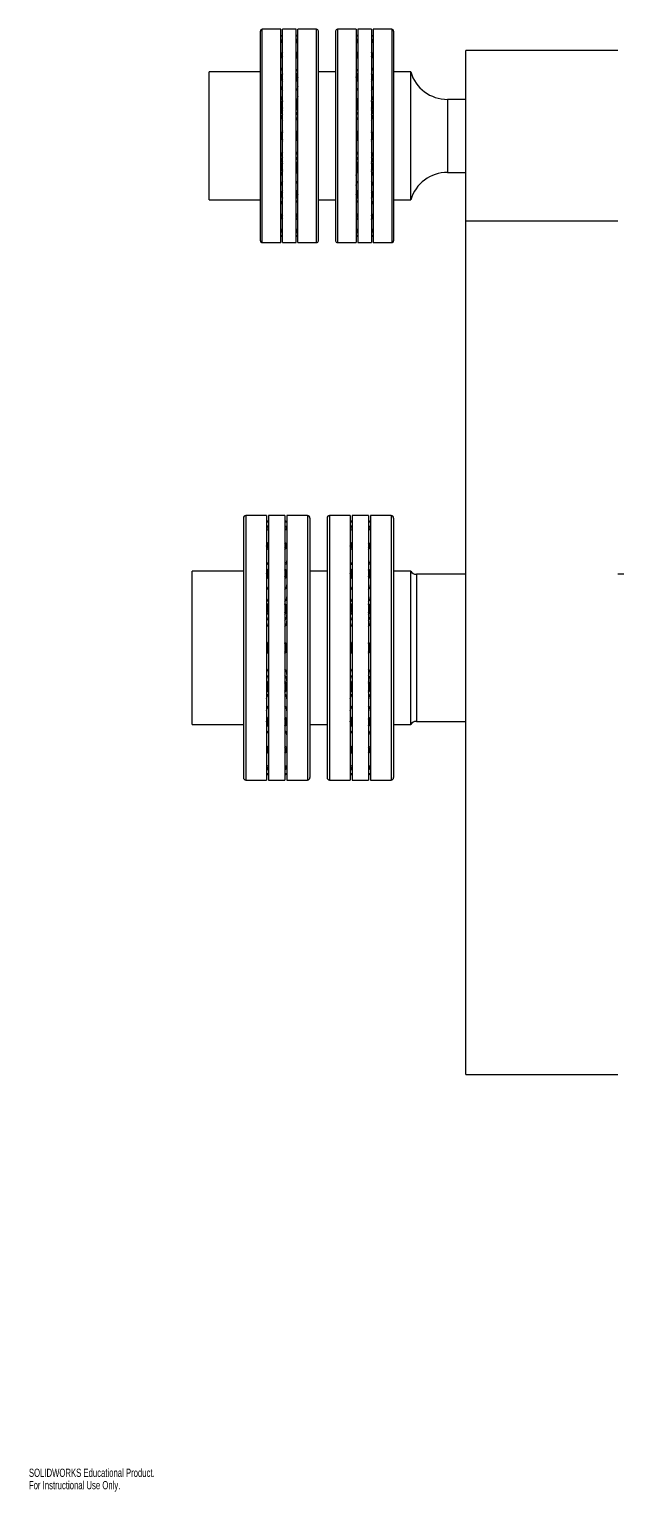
# Paper-space layout '_Right' of a CAD drawing. Header units: millimetres. Extents: x -821 to 160, y -495 to 1000.
# Drawn here: x -821 to -476, y -495 to 363 of the extents above; entities that cross this region are included whole.
import ezdxf

# ---------------------------------------------------------------- set-up
doc = ezdxf.new("R2010")
doc.units = ezdxf.units.MM
doc.styles.add('SLDTEXTSTYLE0', font='TXT', dxfattribs={"width": 0.7})

psp = doc.layouts.new('_Right')

# ---------------------------------------------------------------- linework, layer by layer
at = {"color": 7, "linetype": 'Continuous', "lineweight": 25}
for p, q in [((-685.65, 238.6), (-685.65, 361.4)), ((-673.65, 362.5), (-684.55, 362.5)), ((-684.55, 237.5), (-684.55, 362.5)), ((-673.65, 237.5), (-673.65, 362.5)), ((-664.65, 362.5), (-672.65, 362.5)), ((-672.65, 237.5), (-672.65, 362.5)), ((-664.65, 237.5), (-664.65, 362.5)), ((-652.75, 362.5), (-663.65, 362.5)), ((-663.65, 237.5), (-663.65, 362.5)), ((-652.75, 237.5), (-652.75, 362.5)), ((-651.65, 238.6), (-651.65, 361.4)), ((-641.65, 361.4), (-641.65, 238.6)), ((-629.64, 362.5), (-640.55, 362.5)), ((-640.55, 362.5), (-640.55, 237.5)), ((-629.64, 362.5), (-629.64, 237.5)), ((-620.65, 362.5), (-628.65, 362.5)), ((-628.65, 362.5), (-628.65, 237.5)), ((-620.65, 362.5), (-620.65, 237.5)), ((-608.75, 362.5), (-619.64, 362.5)), ((-619.64, 362.5), (-619.64, 237.5)), ((-608.75, 362.5), (-608.75, 237.5)), ((-607.65, 361.4), (-607.65, 238.6)), ((-672.65, 358.35), (-673.65, 358.35)), ((-672.65, 358.85), (-673.15, 358.85)), ((-664.15, 358.85), (-664.65, 358.85)), ((-663.65, 358.35), (-664.65, 358.35)), ((-663.65, 355.49), (-663.65, 355.46)), ((-628.65, 358.35), (-629.64, 358.35)), ((-629.64, 355.49), (-629.64, 355.53)), ((-628.65, 358.85), (-629.15, 358.85)), ((-620.15, 358.85), (-620.65, 358.85)), ((-619.64, 358.35), (-620.65, 358.35)), ((-476.35, 350), (-565.25, 350)), ((-565.25, -250), (-565.25, 350)), ((-685.65, 337.5), (-715.65, 337.5)), ((-715.65, 262.5), (-715.65, 337.5)), ((-663.65, 334.3), (-663.65, 334.06)), ((-641.65, 337.5), (-651.65, 337.5)), ((-629.64, 334.3), (-629.64, 334.54)), ((-597.63, 337.5), (-607.65, 337.5)), ((-597.63, 262.5), (-597.63, 337.5)), ((-663.65, 329.01), (-663.65, 328.77)), ((-663.68, 322.87), (-663.65, 323.08)), ((-663.65, 323.13), (-663.65, 322.89)), ((-565.25, 321.39), (-576.05, 321.39)), ((-576.05, 321.39), (-576.05, 278.61)), ((-629.61, 277.13), (-629.64, 276.92)), ((-629.64, 276.87), (-629.64, 277.11)), ((-576.05, 278.61), (-565.25, 278.61)), ((-663.65, 265.7), (-663.65, 265.46)), ((-629.64, 270.99), (-629.64, 271.23)), ((-629.64, 265.7), (-629.64, 265.94)), ((-715.65, 262.5), (-685.65, 262.5)), ((-651.65, 262.5), (-641.65, 262.5)), ((-607.65, 262.5), (-597.63, 262.5)), ((-476.35, 250), (-565.25, 250)), ((-673.65, 241.65), (-672.65, 241.65)), ((-673.15, 241.15), (-672.65, 241.15)), ((-664.65, 241.65), (-663.65, 241.65)), ((-664.65, 241.15), (-664.15, 241.15)), ((-663.65, 244.51), (-663.65, 244.47)), ((-629.64, 244.51), (-629.64, 244.54)), ((-629.64, 241.65), (-628.65, 241.65)), ((-629.15, 241.15), (-628.65, 241.15)), ((-620.65, 241.65), (-619.64, 241.65)), ((-620.65, 241.15), (-620.15, 241.15)), ((-684.55, 237.5), (-673.65, 237.5)), ((-672.65, 237.5), (-664.65, 237.5)), ((-663.65, 237.5), (-652.75, 237.5)), ((-640.55, 237.5), (-629.64, 237.5)), ((-628.65, 237.5), (-620.65, 237.5)), ((-619.64, 237.5), (-608.75, 237.5)), ((-682.13, 77.5), (-694.13, 77.5)), ((-694.13, 77.5), (-694.13, -77.5)), ((-682.13, 77.5), (-682.13, -77.5)), ((-671.33, 77.5), (-680.93, 77.5)), ((-680.93, 77.5), (-680.93, -77.5)), ((-671.33, 77.5), (-671.33, -77.5)), ((-658.13, 77.5), (-670.13, 77.5)), ((-670.13, 77.5), (-670.13, -77.5)), ((-658.13, 77.5), (-658.13, -77.5)), ((-633.13, 77.5), (-645.13, 77.5)), ((-645.13, 77.5), (-645.13, -77.5)), ((-633.13, 77.5), (-633.13, -77.5)), ((-622.33, 77.5), (-631.93, 77.5)), ((-631.93, 77.5), (-631.93, -77.5)), ((-622.33, 77.5), (-622.33, -77.5)), ((-609.13, 77.5), (-621.13, 77.5)), ((-621.13, 77.5), (-621.13, -77.5)), ((-609.13, 77.5), (-609.13, -77.5)), ((-695.63, 76), (-695.63, -76)), ((-680.93, 73.7), (-682.13, 73.7)), ((-680.93, 74.3), (-681.53, 74.3)), ((-670.73, 74.3), (-671.33, 74.3)), ((-670.13, 73.7), (-671.33, 73.7)), ((-656.63, 76), (-656.63, -76)), ((-646.63, 76), (-646.63, -76)), ((-631.93, 73.7), (-633.13, 73.7)), ((-631.93, 74.3), (-632.53, 74.3)), ((-621.73, 74.3), (-622.33, 74.3)), ((-621.13, 73.7), (-622.33, 73.7)), ((-607.63, 76), (-607.63, -76)), ((-682.13, 59.62), (-682.12, 59.75)), ((-682.09, 59.87), (-682.1, 59.72)), ((-633.13, 59.62), (-633.12, 59.75)), ((-633.09, 59.87), (-633.1, 59.72)), ((-695.63, 45), (-725.63, 45)), ((-725.63, -45), (-725.63, 45)), ((-682.13, 43.32), (-682.12, 43.57)), ((-646.63, 45), (-656.63, 45)), ((-633.13, 43.32), (-633.12, 43.57)), ((-597.63, 45), (-607.63, 45)), ((-597.63, -45), (-597.63, 45)), ((-565.25, 43.07), (-594.29, 43.07)), ((-594.29, 43.07), (-594.29, -43.08)), ((-452.63, 43.07), (-476.35, 43.07)), ((-682.13, -29.92), (-682.12, -29.67)), ((-682.08, -29.66), (-682.11, -30.02)), ((-633.13, -29.92), (-633.12, -29.67)), ((-633.08, -29.66), (-633.11, -30.02)), ((-682.13, -36.97), (-682.12, -36.73)), ((-682.08, -36.71), (-682.11, -37.07)), ((-633.13, -36.97), (-633.12, -36.73)), ((-633.08, -36.71), (-633.11, -37.07)), ((-725.63, -45), (-695.63, -45)), ((-682.13, -43.32), (-682.12, -43.07)), ((-682.13, -50.89), (-682.12, -50.76)), ((-656.63, -45), (-646.63, -45)), ((-633.13, -43.32), (-633.12, -43.07)), ((-633.13, -50.89), (-633.12, -50.76)), ((-607.63, -45), (-597.63, -45)), ((-594.29, -43.08), (-565.25, -43.08)), ((-682.13, -59.62), (-682.12, -59.5)), ((-633.13, -59.62), (-633.12, -59.5)), ((-682.13, -73.7), (-680.93, -73.7)), ((-681.53, -74.3), (-680.93, -74.3)), ((-671.33, -73.7), (-670.13, -73.7)), ((-671.33, -74.3), (-670.73, -74.3)), ((-633.13, -73.7), (-631.93, -73.7)), ((-632.53, -74.3), (-631.93, -74.3)), ((-622.33, -73.7), (-621.13, -73.7)), ((-622.33, -74.3), (-621.73, -74.3)), ((-694.13, -77.5), (-682.13, -77.5)), ((-680.93, -77.5), (-671.33, -77.5)), ((-670.13, -77.5), (-658.13, -77.5)), ((-645.13, -77.5), (-633.13, -77.5)), ((-631.93, -77.5), (-622.33, -77.5)), ((-621.13, -77.5), (-609.13, -77.5)), ((-565.25, -250), (-476.35, -250))]:
    psp.add_line(p, q, dxfattribs=at)
at = {"color": 7, "linetype": 'Continuous', "lineweight": 25, "flags": 128}
for points in [[(-672.65, 355.33), (-672.74, 355.39), (-673.1, 355.77), (-673.1, 356.17), (-672.74, 356.55), (-672.65, 356.61)], [(-664.65, 356.61), (-664.55, 356.55), (-664.19, 356.17), (-664.19, 355.77), (-664.55, 355.39), (-664.65, 355.33)], [(-628.65, 355.33), (-628.74, 355.39), (-629.1, 355.77), (-629.1, 356.17), (-628.74, 356.55), (-628.65, 356.61)], [(-620.65, 356.61), (-620.55, 356.55), (-620.19, 356.17), (-620.19, 355.77), (-620.55, 355.39), (-620.65, 355.33)], [(-672.65, 243.39), (-672.74, 243.45), (-673.1, 243.83), (-673.1, 244.23), (-672.74, 244.61), (-672.65, 244.67)], [(-664.65, 244.67), (-664.55, 244.61), (-664.19, 244.23), (-664.19, 243.83), (-664.55, 243.45), (-664.65, 243.39)], [(-628.65, 243.39), (-628.74, 243.45), (-629.1, 243.83), (-629.1, 244.23), (-628.74, 244.61), (-628.65, 244.67)], [(-620.65, 244.67), (-620.55, 244.61), (-620.19, 244.23), (-620.19, 243.83), (-620.55, 243.45), (-620.65, 243.39)], [(-680.93, 69.9), (-681.34, 70.23), (-681.53, 70.66), (-681.34, 71.1), (-680.93, 71.43)], [(-671.33, 71.43), (-670.91, 71.1), (-670.73, 70.66), (-670.91, 70.23), (-671.33, 69.9)], [(-631.93, 69.9), (-632.34, 70.23), (-632.53, 70.66), (-632.34, 71.1), (-631.93, 71.43)], [(-622.33, 71.43), (-621.91, 71.1), (-621.73, 70.66), (-621.91, 70.23), (-622.33, 69.9)], [(-680.93, -71.43), (-681.34, -71.1), (-681.53, -70.66), (-681.34, -70.23), (-680.93, -69.9)], [(-671.33, -69.9), (-670.91, -70.23), (-670.73, -70.66), (-670.91, -71.1), (-671.33, -71.43)], [(-631.93, -71.43), (-632.34, -71.1), (-632.53, -70.66), (-632.34, -70.23), (-631.93, -69.9)], [(-622.33, -69.9), (-621.91, -70.23), (-621.73, -70.66), (-621.91, -71.1), (-622.33, -71.43)]]:
    psp.add_lwpolyline(points, dxfattribs=at)
at = {"color": 7, "linetype": 'Continuous', "lineweight": 25}
for centre, radius, start, end in [((-684.55, 361.4), 1.1, 90, 180), ((-652.75, 361.4), 1.1, 0, 90), ((-640.55, 361.4), 1.1, 90, 180), ((-608.75, 361.4), 1.1, 0, 90), ((-673.15, 358.35), 0.5, 90.00007, 180), ((-672.36, 355.87), 1.34, 195.94865, 257.72832), ((-664.96, 355.92), 1.39, 282.9396, 340.70119), ((-664.15, 358.35), 0.5, 360, 89.99993), ((-629.15, 358.35), 0.5, 90.00007, 180), ((-628.33, 355.91), 1.38, 197.57497, 256.76086), ((-620.97, 355.92), 1.39, 283.38402, 341.62789), ((-620.15, 358.35), 0.5, 360, 89.99993), ((-671.33, 347.36), 2.33, 184.19547, 235.42958), ((-671.33, 347.61), 1.79, 137.27591, 222.72409), ((-665.96, 347.61), 1.79, 317.27591, 42.72409), ((-665.96, 347.35), 2.32, 304.5418, 356.30688), ((-627.31, 347.36), 2.34, 183.84852, 235.23053), ((-627.33, 347.61), 1.79, 137.27591, 222.72409), ((-621.96, 347.61), 1.79, 317.27591, 42.72409), ((-621.98, 347.36), 2.33, 304.74401, 356.65217), ((-671.33, 340.07), 2.32, 183.65482, 235.46037), ((-670.11, 334.3), 3.51, 136.20033, 223.79967), ((-670.06, 334.59), 3.07, 147.13093, 212.86907), ((-665.96, 340.07), 2.32, 304.53963, 356.34518), ((-667.23, 334.59), 3.07, 327.13093, 32.86907), ((-627.31, 340.08), 2.34, 183.8866, 235.22859), ((-626.05, 334.36), 3.59, 180.96984, 223.8157), ((-626.06, 334.59), 3.07, 147.13093, 212.86907), ((-621.98, 340.08), 2.34, 304.77141, 356.1134), ((-623.18, 334.3), 3.51, 316.20033, 43.79967), ((-623.23, 334.59), 3.07, 327.13093, 32.86907), ((-576.05, 343.89), 22.5, 196.49908, 270), ((-670.06, 329.06), 3.58, 180.907, 223.87854), ((-667.25, 334.37), 3.61, 316.1948, 355.02135), ((-667.25, 329.08), 3.61, 316.1948, 355.02135), ((-626.05, 329.07), 3.59, 180.96984, 223.8157), ((-623.24, 329.07), 3.59, 316.1843, 359.03016), ((-670.08, 323.18), 3.57, 180.85623, 222.20324), ((-669.05, 318.03), 4.59, 141.55468, 218.44532), ((-669.04, 318.19), 4.11, 151.47841, 208.52159), ((-668.24, 318.03), 4.59, 321.55468, 38.44532), ((-668.25, 318.19), 4.11, 331.47841, 28.52159), ((-667.23, 323.2), 3.59, 317.86221, 355.06427), ((-626.07, 323.19), 3.58, 180.91755, 222.14192), ((-625.05, 318.03), 4.59, 141.55468, 218.44532), ((-625.04, 318.19), 4.11, 151.47841, 208.52159), ((-624.24, 318.03), 4.59, 321.55468, 38.44532), ((-624.25, 318.19), 4.11, 331.47841, 28.52159), ((-623.22, 323.19), 3.58, 317.85808, 359.08245), ((-669.04, 315.26), 4.61, 180.16581, 218.46403), ((-669.04, 312.17), 4.61, 180.16581, 218.46403), ((-668.25, 315.26), 4.61, 321.53597, 359.83419), ((-668.25, 312.17), 4.61, 321.53597, 359.83419), ((-625.03, 315.26), 4.61, 180.17769, 218.45215), ((-625.03, 312.17), 4.61, 180.17769, 218.45215), ((-624.26, 315.26), 4.61, 321.54785, 359.82231), ((-624.26, 312.17), 4.61, 321.54785, 359.82231), ((-668.64, 300), 5, 143.1301, 216.8699), ((-668.64, 300), 4.5, 152.73394, 207.26606), ((-668.64, 300), 5, 323.1301, 36.8699), ((-668.64, 300), 4.5, 332.73394, 27.26606), ((-624.65, 300), 5, 143.1301, 216.8699), ((-624.65, 300), 4.5, 152.73394, 207.26606), ((-624.65, 300), 5, 323.1301, 36.8699), ((-624.65, 300), 4.5, 332.73394, 27.26606), ((-669.03, 287.83), 4.61, 141.54785, 179.82231), ((-669.03, 284.74), 4.61, 141.54785, 179.82231), ((-669.05, 281.97), 4.59, 141.55468, 218.44532), ((-669.04, 281.81), 4.11, 151.47841, 208.52159), ((-668.26, 287.83), 4.61, 0.17769, 38.45215), ((-668.26, 284.74), 4.61, 0.17769, 38.45215), ((-668.24, 281.97), 4.59, 321.55468, 38.44532), ((-668.25, 281.81), 4.11, 331.47841, 28.52159), ((-625.04, 287.83), 4.61, 141.53597, 179.83419), ((-625.04, 284.74), 4.61, 141.53597, 179.83419), ((-625.05, 281.97), 4.59, 141.55468, 218.44532), ((-625.04, 281.81), 4.11, 151.47841, 208.52159), ((-624.25, 287.83), 4.61, 0.16581, 38.46403), ((-624.25, 284.74), 4.61, 0.16581, 38.46403), ((-624.24, 281.97), 4.59, 321.55468, 38.44532), ((-624.25, 281.81), 4.11, 331.47841, 28.52159), ((-670.07, 276.81), 3.58, 137.85808, 179.08245), ((-667.22, 276.81), 3.58, 0.91755, 42.14192), ((-626.06, 276.8), 3.59, 137.86221, 175.06427), ((-623.21, 276.82), 3.57, 0.85623, 42.20324), ((-576.05, 256.11), 22.5, 90, 163.50092), ((-670.05, 270.93), 3.59, 136.1843, 179.03016), ((-670.11, 265.7), 3.51, 136.20033, 223.79967), ((-670.06, 265.41), 3.07, 147.13093, 212.86907), ((-667.24, 270.93), 3.59, 0.96984, 43.8157), ((-667.24, 265.64), 3.59, 0.96984, 43.8157), ((-667.23, 265.41), 3.07, 327.13093, 32.86907), ((-626.04, 270.92), 3.61, 136.1948, 175.02135), ((-626.04, 265.63), 3.61, 136.1948, 175.02135), ((-626.06, 265.41), 3.07, 147.13093, 212.86907), ((-623.23, 270.94), 3.58, 0.907, 43.87854), ((-623.18, 265.7), 3.51, 316.20033, 43.79967), ((-623.23, 265.41), 3.07, 327.13093, 32.86907), ((-671.31, 259.92), 2.34, 124.77141, 176.1134), ((-665.98, 259.92), 2.34, 3.8866, 55.22859), ((-627.33, 259.93), 2.32, 124.53963, 176.34518), ((-621.96, 259.93), 2.32, 3.65482, 55.46037), ((-671.31, 252.64), 2.33, 124.74401, 176.65217), ((-671.33, 252.39), 1.79, 137.27591, 222.72409), ((-665.98, 252.64), 2.34, 3.84852, 55.23053), ((-665.96, 252.39), 1.79, 317.27591, 42.72409), ((-627.33, 252.65), 2.32, 124.5418, 176.30688), ((-627.33, 252.39), 1.79, 137.27591, 222.72409), ((-621.96, 252.64), 2.33, 4.19547, 55.42958), ((-621.96, 252.39), 1.79, 317.27591, 42.72409), ((-673.15, 241.65), 0.5, 180, 269.99993), ((-672.32, 244.08), 1.39, 103.38402, 161.62789), ((-664.96, 244.09), 1.38, 17.57497, 76.76086), ((-664.15, 241.65), 0.5, 270.00007, 0), ((-628.33, 244.08), 1.39, 102.9396, 160.70119), ((-629.15, 241.65), 0.5, 180, 269.99993), ((-620.93, 244.13), 1.34, 15.94865, 77.72832), ((-620.15, 241.65), 0.5, 270.00007, 0), ((-684.55, 238.6), 1.1, 180, 270), ((-652.75, 238.6), 1.1, 270, 360), ((-640.55, 238.6), 1.1, 180, 270), ((-608.75, 238.6), 1.1, 270, 360), ((-694.13, 76), 1.5, 90, 180), ((-658.13, 76), 1.5, 0, 90), ((-645.13, 76), 1.5, 90, 180), ((-609.13, 76), 1.5, 360, 90), ((-681.53, 73.7), 0.6, 90, 180), ((-680.64, 70.49), 1.53, 193.89468, 259.15138), ((-671.63, 70.51), 1.56, 281.18434, 344.54343), ((-670.73, 73.7), 0.6, 0, 90), ((-632.53, 73.7), 0.6, 90, 180), ((-631.64, 70.49), 1.53, 193.89468, 259.15138), ((-622.63, 70.51), 1.56, 281.18434, 344.54343), ((-621.73, 73.7), 0.6, 0, 90), ((-679.42, 60.11), 2.09, 135.93118, 224.06882), ((-672.83, 60.11), 2.09, 315.93118, 44.06882), ((-630.42, 60.11), 2.09, 135.93118, 224.06882), ((-623.83, 60.11), 2.09, 315.93118, 44.06882), ((-679.38, 59.78), 2.75, 183.31345, 235.80174), ((-672.88, 59.79), 2.76, 304.24331, 355.95419), ((-630.38, 59.78), 2.75, 183.31345, 235.80174), ((-623.88, 59.79), 2.76, 304.24331, 355.95419), ((-679.38, 51.05), 2.75, 183.31345, 235.80174), ((-677.84, 43.38), 4.28, 180.81571, 223.96983), ((-677.87, 43.67), 3.66, 146.80624, 213.19376), ((-672.87, 51.05), 2.75, 304.19826, 356.68655), ((-674.38, 43.67), 3.66, 326.80624, 33.19376), ((-674.41, 43.38), 4.29, 316.04052, 358.62531), ((-630.38, 51.05), 2.75, 183.31345, 235.80174), ((-628.84, 43.38), 4.28, 180.81571, 223.96983), ((-628.87, 43.67), 3.66, 146.80624, 213.19376), ((-623.87, 51.05), 2.75, 304.19826, 356.68655), ((-625.38, 43.67), 3.66, 326.80624, 33.19376), ((-625.41, 43.38), 4.29, 316.04052, 358.62531), ((-594.29, 46.92), 3.85, 210, 270), ((-677.84, 37.03), 4.28, 180.81571, 223.96983), ((-674.41, 37.03), 4.28, 316.03017, 359.18429), ((-628.84, 37.03), 4.28, 180.81571, 223.96983), ((-625.41, 37.03), 4.28, 316.03017, 359.18429), ((-677.84, 29.98), 4.28, 180.81571, 223.96983), ((-676.62, 22.77), 5.5, 141.52707, 218.47293), ((-675.63, 22.77), 5.5, 321.52707, 38.47293), ((-674.41, 29.98), 4.28, 316.03017, 359.18429), ((-628.84, 29.98), 4.28, 180.81571, 223.96983), ((-627.62, 22.77), 5.5, 141.52707, 218.47293), ((-626.63, 22.77), 5.5, 321.52707, 38.47293), ((-625.41, 29.98), 4.28, 316.03017, 359.18429), ((-676.6, 19.45), 5.53, 180.14865, 218.48119), ((-676.61, 22.96), 4.92, 151.41974, 208.58026), ((-675.64, 22.96), 4.92, 331.41974, 28.58026), ((-675.65, 19.45), 5.53, 321.51881, 359.85135), ((-627.6, 19.45), 5.53, 180.14865, 218.48119), ((-627.61, 22.96), 4.92, 151.41974, 208.58026), ((-626.64, 22.96), 4.92, 331.41974, 28.58026), ((-626.65, 19.45), 5.53, 321.51881, 359.85135), ((-676.6, 15.74), 5.53, 180.14865, 218.48119), ((-675.65, 15.74), 5.53, 321.51881, 359.85135), ((-627.6, 15.74), 5.53, 180.14865, 218.48119), ((-626.65, 15.74), 5.53, 321.51881, 359.85135), ((-676.13, 0), 6, 143.1301, 216.8699), ((-676.13, 0), 5.4, 152.73396, 207.26604), ((-676.13, 0), 6, 323.1301, 36.8699), ((-676.13, 0), 5.4, 332.73396, 27.26604), ((-627.13, 0), 6, 143.1301, 216.8699), ((-627.13, 0), 5.4, 152.73396, 207.26604), ((-627.13, 0), 6, 323.1301, 36.8699), ((-627.13, 0), 5.4, 332.73396, 27.26604), ((-676.6, -15.74), 5.53, 141.52911, 179.84105), ((-676.6, -19.45), 5.53, 141.52911, 179.84105), ((-675.65, -15.74), 5.53, 0.15895, 38.47089), ((-675.65, -19.45), 5.53, 0.15895, 38.47089), ((-627.6, -15.74), 5.53, 141.52911, 179.84105), ((-627.6, -19.45), 5.53, 141.52911, 179.84105), ((-626.65, -15.74), 5.53, 0.15895, 38.47089), ((-626.65, -19.45), 5.53, 0.15895, 38.47089), ((-676.62, -22.77), 5.5, 141.52707, 218.47293), ((-676.61, -22.96), 4.92, 151.41974, 208.58026), ((-675.63, -22.77), 5.5, 321.52707, 38.47293), ((-675.64, -22.96), 4.92, 331.41974, 28.58026), ((-627.62, -22.77), 5.5, 141.52707, 218.47293), ((-627.61, -22.96), 4.92, 151.41974, 208.58026), ((-626.63, -22.77), 5.5, 321.52707, 38.47293), ((-626.64, -22.96), 4.92, 331.41974, 28.58026), ((-677.81, -30), 4.32, 136.14632, 175.67126), ((-677.81, -37.05), 4.32, 136.14632, 175.67126), ((-674.42, -29.98), 4.29, 0.87055, 43.91499), ((-674.42, -37.04), 4.29, 0.87055, 43.91499), ((-628.81, -30), 4.32, 136.14632, 175.67126), ((-628.81, -37.05), 4.32, 136.14632, 175.67126), ((-625.42, -29.98), 4.29, 0.87055, 43.91499), ((-625.42, -37.04), 4.29, 0.87055, 43.91499), ((-677.81, -43.4), 4.32, 136.14632, 175.67126), ((-677.87, -43.67), 3.66, 146.80624, 213.19376), ((-674.41, -43.38), 4.29, 0.31193, 43.92431), ((-674.38, -43.67), 3.66, 326.80624, 33.19376), ((-628.81, -43.4), 4.32, 136.14632, 175.67126), ((-628.87, -43.67), 3.66, 146.80624, 213.19376), ((-625.41, -43.38), 4.29, 0.31193, 43.92431), ((-625.38, -43.67), 3.66, 326.80624, 33.19376), ((-679.33, -51.08), 2.81, 124.58041, 173.44169), ((-672.89, -51.06), 2.77, 3.51918, 55.59601), ((-630.33, -51.08), 2.81, 124.58041, 173.44169), ((-623.89, -51.06), 2.77, 3.51918, 55.59601), ((-594.29, -46.93), 3.85, 90, 150), ((-679.33, -59.82), 2.81, 124.58041, 173.44169), ((-679.42, -60.11), 2.09, 135.93118, 224.06882), ((-672.88, -59.79), 2.76, 2.78825, 55.63687), ((-672.83, -60.11), 2.09, 315.93118, 44.06882), ((-630.33, -59.82), 2.81, 124.58041, 173.44169), ((-630.42, -60.11), 2.09, 135.93118, 224.06882), ((-623.88, -59.79), 2.76, 2.78825, 55.63687), ((-623.83, -60.11), 2.09, 315.93118, 44.06882), ((-694.13, -76), 1.5, 180, 270), ((-680.58, -70.57), 1.62, 102.27139, 162.12802), ((-681.53, -73.7), 0.6, 180, 270), ((-671.66, -70.54), 1.6, 16.36709, 78.03227), ((-670.73, -73.7), 0.6, 270, 0), ((-658.13, -76), 1.5, 270, 360), ((-645.13, -76), 1.5, 180, 270), ((-631.58, -70.57), 1.62, 102.27139, 162.12802), ((-632.53, -73.7), 0.6, 180, 270), ((-622.66, -70.54), 1.6, 16.36709, 78.03227), ((-621.73, -73.7), 0.6, 270, 360), ((-609.13, -76), 1.5, 270, 0)]:
    psp.add_arc(centre, radius, start, end, dxfattribs=at)
for points, knots in [([(-672.65, 356.67), (-672.83, 356.58), (-673.2, 356.39), (-673.56, 356.01), (-673.61, 355.67), (-673.63, 355.51)], [0, 0, 0, 0, 0.345791, 0.711399, 1, 1, 1, 1]), ([(-663.67, 355.43), (-663.66, 355.47), (-663.6, 355.69), (-663.81, 356.08), (-664.14, 356.43), (-664.49, 356.6), (-664.65, 356.68)], [0, 0, 0, 0, 0.071341, 0.398114, 0.720525, 1, 1, 1, 1]), ([(-628.65, 356.68), (-628.83, 356.58), (-629.21, 356.39), (-629.55, 356.02), (-629.6, 355.69), (-629.62, 355.55)], [0, 0, 0, 0, 0.363507, 0.737533, 1, 1, 1, 1]), ([(-619.66, 355.48), (-619.66, 355.5), (-619.6, 355.69), (-619.81, 356.07), (-620.14, 356.43), (-620.48, 356.6), (-620.65, 356.68)], [0, 0, 0, 0, 0.041041, 0.376993, 0.707289, 1, 1, 1, 1]), ([(-672.65, 349.09), (-672.85, 348.89), (-673.28, 348.5), (-673.61, 347.83), (-673.61, 347.38), (-673.61, 347.19)], [0, 0, 0, 0, 0.361291, 0.731426, 1, 1, 1, 1]), ([(-663.66, 347.2), (-663.68, 347.44), (-663.72, 347.95), (-664.08, 348.59), (-664.48, 348.94), (-664.65, 349.08)], [0, 0, 0, 0, 0.340603, 0.724318, 1, 1, 1, 1]), ([(-628.65, 349.07), (-628.75, 349), (-629.13, 348.71), (-629.47, 348.11), (-629.68, 347.53), (-629.63, 347.24), (-629.63, 347.21)], [0, 0, 0, 0, 0.155023, 0.581655, 0.95105, 1, 1, 1, 1]), ([(-619.68, 347.23), (-619.67, 347.31), (-619.63, 347.67), (-619.91, 348.27), (-620.26, 348.81), (-620.58, 349.04), (-620.65, 349.08)], [0, 0, 0, 0, 0.128656, 0.516565, 0.906042, 1, 1, 1, 1]), ([(-673.61, 339.91), (-673.62, 339.82), (-673.66, 339.46), (-673.38, 338.86), (-673.03, 338.32), (-672.71, 338.09), (-672.65, 338.05)], [0, 0, 0, 0, 0.128656, 0.516565, 0.906042, 1, 1, 1, 1]), ([(-664.65, 338.06), (-664.54, 338.14), (-664.16, 338.42), (-663.82, 339.02), (-663.61, 339.6), (-663.66, 339.89), (-663.66, 339.92)], [0, 0, 0, 0, 0.155023, 0.581655, 0.95105, 1, 1, 1, 1]), ([(-663.68, 334.04), (-663.67, 334.11), (-663.59, 334.53), (-663.76, 335.29), (-664.1, 336.15), (-664.5, 336.58), (-664.65, 336.73)], [0, 0, 0, 0, 0.072836, 0.434109, 0.794071, 1, 1, 1, 1]), ([(-629.61, 334.55), (-629.62, 334.48), (-629.7, 334.07), (-629.53, 333.3), (-629.19, 332.45), (-628.79, 332.02), (-628.65, 331.86)], [0, 0, 0, 0, 0.072836, 0.434109, 0.794071, 1, 1, 1, 1]), ([(-629.63, 339.93), (-629.61, 339.69), (-629.57, 339.18), (-629.21, 338.54), (-628.81, 338.2), (-628.65, 338.05)], [0, 0, 0, 0, 0.340603, 0.724318, 1, 1, 1, 1]), ([(-628.65, 336.73), (-628.76, 336.61), (-629.14, 336.22), (-629.5, 335.47), (-629.58, 334.83), (-629.61, 334.55)], [0, 0, 0, 0, 0.194826, 0.644302, 1, 1, 1, 1]), ([(-664.65, 326.58), (-664.53, 326.69), (-664.15, 327.08), (-663.79, 327.84), (-663.71, 328.47), (-663.68, 328.75)], [0, 0, 0, 0, 0.194826, 0.644302, 1, 1, 1, 1]), ([(-663.68, 328.75), (-663.66, 328.82), (-663.64, 328.9), (-663.65, 328.98), (-663.65, 328.99)], [0, 0, 0, 0, 0.894898, 1, 1, 1, 1]), ([(-629.61, 329.26), (-629.62, 329.19), (-629.7, 328.78), (-629.53, 328.01), (-629.19, 327.16), (-628.79, 326.73), (-628.65, 326.57)], [0, 0, 0, 0, 0.0728361, 0.4341094, 0.7940707, 1, 1, 1, 1]), ([(-664.62, 320.73), (-664.51, 320.84), (-664.14, 321.22), (-663.79, 321.96), (-663.71, 322.59), (-663.68, 322.87)], [0, 0, 0, 0, 0.1805016, 0.637974, 1, 1, 1, 1]), ([(-629.61, 323.38), (-629.62, 323.31), (-629.7, 322.9), (-629.53, 322.13), (-629.19, 321.29), (-628.8, 320.87), (-628.67, 320.72)], [0, 0, 0, 0, 0.073671, 0.439089, 0.803178, 1, 1, 1, 1]), ([(-663.65, 276.85), (-663.68, 277.19), (-663.73, 277.87), (-664.1, 278.71), (-664.49, 279.13), (-664.62, 279.28)], [0, 0, 0, 0, 0.38877, 0.785522, 1, 1, 1, 1]), ([(-628.67, 279.27), (-628.78, 279.16), (-629.15, 278.78), (-629.5, 278.04), (-629.58, 277.41), (-629.61, 277.13)], [0, 0, 0, 0, 0.180502, 0.637974, 1, 1, 1, 1]), ([(-663.68, 270.74), (-663.67, 270.81), (-663.59, 271.22), (-663.76, 271.99), (-664.1, 272.84), (-664.5, 273.27), (-664.65, 273.43)], [0, 0, 0, 0, 0.072836, 0.434109, 0.794071, 1, 1, 1, 1]), ([(-663.68, 265.45), (-663.67, 265.52), (-663.59, 265.93), (-663.76, 266.7), (-664.1, 267.55), (-664.5, 267.98), (-664.65, 268.14)], [0, 0, 0, 0, 0.072836, 0.434109, 0.794071, 1, 1, 1, 1]), ([(-629.61, 265.96), (-629.62, 265.89), (-629.7, 265.47), (-629.53, 264.71), (-629.19, 263.85), (-628.79, 263.42), (-628.65, 263.27)], [0, 0, 0, 0, 0.072836, 0.434109, 0.794071, 1, 1, 1, 1]), ([(-629.61, 271.25), (-629.63, 271.18), (-629.65, 271.1), (-629.64, 271.02), (-629.64, 271.01)], [0, 0, 0, 0, 0.894898, 1, 1, 1, 1]), ([(-628.65, 273.42), (-628.76, 273.31), (-629.14, 272.92), (-629.5, 272.16), (-629.58, 271.53), (-629.61, 271.25)], [0, 0, 0, 0, 0.194826, 0.644302, 1, 1, 1, 1]), ([(-663.66, 260.07), (-663.68, 260.31), (-663.72, 260.82), (-664.08, 261.46), (-664.48, 261.8), (-664.65, 261.95)], [0, 0, 0, 0, 0.340603, 0.724318, 1, 1, 1, 1]), ([(-664.65, 263.27), (-664.53, 263.39), (-664.15, 263.78), (-663.79, 264.53), (-663.71, 265.17), (-663.68, 265.45)], [0, 0, 0, 0, 0.194826, 0.644302, 1, 1, 1, 1]), ([(-628.65, 261.94), (-628.75, 261.86), (-629.13, 261.58), (-629.47, 260.98), (-629.68, 260.4), (-629.63, 260.11), (-629.63, 260.08)], [0, 0, 0, 0, 0.155023, 0.581655, 0.95105, 1, 1, 1, 1]), ([(-619.68, 260.09), (-619.67, 260.18), (-619.63, 260.54), (-619.91, 261.14), (-620.26, 261.68), (-620.58, 261.91), (-620.65, 261.95)], [0, 0, 0, 0, 0.128656, 0.516565, 0.906042, 1, 1, 1, 1]), ([(-673.61, 252.77), (-673.62, 252.69), (-673.66, 252.33), (-673.38, 251.73), (-673.03, 251.19), (-672.71, 250.96), (-672.65, 250.92)], [0, 0, 0, 0, 0.128656, 0.516565, 0.906042, 1, 1, 1, 1]), ([(-664.65, 250.93), (-664.54, 251), (-664.16, 251.29), (-663.82, 251.89), (-663.61, 252.47), (-663.66, 252.76), (-663.66, 252.79)], [0, 0, 0, 0, 0.155023, 0.581655, 0.95105, 1, 1, 1, 1]), ([(-629.63, 252.8), (-629.61, 252.56), (-629.57, 252.05), (-629.21, 251.41), (-628.81, 251.06), (-628.65, 250.92)], [0, 0, 0, 0, 0.340603, 0.724318, 1, 1, 1, 1]), ([(-620.65, 250.91), (-620.44, 251.11), (-620.01, 251.5), (-619.68, 252.17), (-619.68, 252.62), (-619.68, 252.81)], [0, 0, 0, 0, 0.361291, 0.731426, 1, 1, 1, 1]), ([(-673.63, 244.52), (-673.63, 244.5), (-673.69, 244.31), (-673.48, 243.93), (-673.15, 243.57), (-672.81, 243.4), (-672.65, 243.32)], [0, 0, 0, 0, 0.041041, 0.376993, 0.707289, 1, 1, 1, 1]), ([(-664.65, 243.32), (-664.46, 243.42), (-664.08, 243.61), (-663.74, 243.98), (-663.69, 244.31), (-663.67, 244.45)], [0, 0, 0, 0, 0.363507, 0.737533, 1, 1, 1, 1]), ([(-629.62, 244.57), (-629.63, 244.53), (-629.69, 244.31), (-629.48, 243.92), (-629.15, 243.57), (-628.8, 243.4), (-628.65, 243.32)], [0, 0, 0, 0, 0.071341, 0.398114, 0.720525, 1, 1, 1, 1]), ([(-620.65, 243.33), (-620.46, 243.42), (-620.09, 243.61), (-619.73, 243.99), (-619.68, 244.33), (-619.66, 244.49)], [0, 0, 0, 0, 0.345791, 0.711399, 1, 1, 1, 1]), ([(-680.93, 71.52), (-680.97, 71.5), (-681.34, 71.36), (-681.72, 71.04), (-682.09, 70.56), (-682.09, 70.25), (-682.09, 70.14)], [0, 0, 0, 0, 0.068059, 0.508845, 0.824779, 1, 1, 1, 1]), ([(-670.16, 70.09), (-670.15, 70.18), (-670.13, 70.47), (-670.41, 70.9), (-670.79, 71.26), (-671.16, 71.44), (-671.33, 71.51)], [0, 0, 0, 0, 0.139054, 0.442935, 0.762083, 1, 1, 1, 1]), ([(-631.93, 71.52), (-631.97, 71.5), (-632.34, 71.36), (-632.72, 71.04), (-633.09, 70.56), (-633.09, 70.25), (-633.09, 70.14)], [0, 0, 0, 0, 0.068059, 0.508845, 0.824779, 1, 1, 1, 1]), ([(-621.16, 70.09), (-621.15, 70.18), (-621.13, 70.47), (-621.41, 70.9), (-621.79, 71.26), (-622.16, 71.44), (-622.33, 71.51)], [0, 0, 0, 0, 0.139054, 0.442935, 0.762083, 1, 1, 1, 1]), ([(-680.93, 61.91), (-681.18, 61.66), (-681.66, 61.19), (-682.05, 60.44), (-682.07, 59.96), (-682.08, 59.77)], [0, 0, 0, 0, 0.398961, 0.758961, 1, 1, 1, 1]), ([(-670.14, 59.59), (-670.16, 59.86), (-670.19, 60.42), (-670.61, 61.23), (-671.09, 61.68), (-671.33, 61.91)], [0, 0, 0, 0, 0.3147, 0.656135, 1, 1, 1, 1]), ([(-631.93, 61.91), (-632.18, 61.66), (-632.66, 61.19), (-633.05, 60.44), (-633.07, 59.96), (-633.08, 59.77)], [0, 0, 0, 0, 0.398961, 0.758961, 1, 1, 1, 1]), ([(-621.14, 59.59), (-621.16, 59.86), (-621.19, 60.42), (-621.61, 61.23), (-622.09, 61.68), (-622.33, 61.91)], [0, 0, 0, 0, 0.3147, 0.656135, 1, 1, 1, 1]), ([(-682.08, 43.58), (-682.1, 43.43), (-682.17, 42.9), (-681.94, 41.99), (-681.53, 41.05), (-681.09, 40.57), (-680.93, 40.39)], [0, 0, 0, 0, 0.133652, 0.466397, 0.798541, 1, 1, 1, 1]), ([(-682.08, 51.03), (-682.1, 50.92), (-682.16, 50.52), (-681.92, 49.82), (-681.5, 49.1), (-681.05, 48.74), (-680.86, 48.58)], [0, 0, 0, 0, 0.124911, 0.448457, 0.771382, 1, 1, 1, 1]), ([(-680.93, 46.29), (-681.16, 45.99), (-681.66, 45.38), (-682.04, 44.43), (-682.07, 43.81), (-682.08, 43.58)], [0, 0, 0, 0, 0.367926, 0.764221, 1, 1, 1, 1]), ([(-670.15, 43.28), (-670.16, 43.59), (-670.17, 44.29), (-670.59, 45.3), (-671, 46.01), (-671.32, 46.29), (-671.33, 46.3)], [0, 0, 0, 0, 0.287317, 0.63805, 0.989622, 1, 1, 1, 1]), ([(-633.08, 43.58), (-633.1, 43.43), (-633.17, 42.9), (-632.94, 41.99), (-632.53, 41.05), (-632.09, 40.57), (-631.93, 40.39)], [0, 0, 0, 0, 0.133652, 0.466397, 0.798541, 1, 1, 1, 1]), ([(-633.08, 51.03), (-633.1, 50.92), (-633.16, 50.52), (-632.92, 49.82), (-632.5, 49.1), (-632.05, 48.74), (-631.86, 48.58)], [0, 0, 0, 0, 0.124911, 0.448457, 0.771382, 1, 1, 1, 1]), ([(-631.93, 46.29), (-632.16, 45.99), (-632.66, 45.38), (-633.04, 44.43), (-633.07, 43.81), (-633.08, 43.58)], [0, 0, 0, 0, 0.367926, 0.764221, 1, 1, 1, 1]), ([(-621.15, 43.28), (-621.16, 43.59), (-621.17, 44.29), (-621.59, 45.3), (-622, 46.01), (-622.32, 46.29), (-622.33, 46.3)], [0, 0, 0, 0, 0.287317, 0.63805, 0.989622, 1, 1, 1, 1]), ([(-682.11, 36.87), (-682.11, 36.84), (-682.16, 36.43), (-681.93, 35.64), (-681.53, 34.7), (-681.09, 34.22), (-680.93, 34.04)], [0, 0, 0, 0, 0.0321467, 0.4038778, 0.7749368, 1, 1, 1, 1]), ([(-671.33, 34.04), (-671.18, 34.2), (-670.75, 34.65), (-670.34, 35.57), (-670.1, 36.4), (-670.14, 36.86), (-670.15, 36.93)], [0, 0, 0, 0, 0.188521, 0.562441, 0.932509, 1, 1, 1, 1]), ([(-633.1, 37), (-633.11, 36.92), (-633.16, 36.47), (-632.93, 35.64), (-632.53, 34.7), (-632.09, 34.22), (-631.93, 34.04)], [0, 0, 0, 0, 0.070105, 0.427257, 0.783764, 1, 1, 1, 1]), ([(-622.33, 34.04), (-622.18, 34.2), (-621.75, 34.65), (-621.34, 35.57), (-621.1, 36.4), (-621.14, 36.86), (-621.15, 36.93)], [0, 0, 0, 0, 0.188521, 0.562441, 0.932509, 1, 1, 1, 1]), ([(-682.11, 29.82), (-682.11, 29.79), (-682.16, 29.37), (-681.93, 28.59), (-681.53, 27.65), (-681.09, 27.17), (-680.93, 26.98)], [0, 0, 0, 0, 0.0321467, 0.4038778, 0.7749368, 1, 1, 1, 1]), ([(-671.33, 26.99), (-671.18, 27.14), (-670.75, 27.6), (-670.34, 28.51), (-670.1, 29.35), (-670.14, 29.8), (-670.15, 29.87)], [0, 0, 0, 0, 0.188521, 0.562441, 0.932509, 1, 1, 1, 1]), ([(-633.1, 29.94), (-633.11, 29.87), (-633.16, 29.42), (-632.93, 28.59), (-632.53, 27.65), (-632.09, 27.17), (-631.93, 26.98)], [0, 0, 0, 0, 0.070105, 0.427257, 0.783764, 1, 1, 1, 1]), ([(-622.33, 26.99), (-622.18, 27.14), (-621.75, 27.6), (-621.34, 28.51), (-621.1, 29.35), (-621.14, 29.8), (-621.15, 29.87)], [0, 0, 0, 0, 0.188521, 0.562441, 0.932509, 1, 1, 1, 1]), ([(-680.93, -26.95), (-681.16, -27.25), (-681.66, -27.86), (-682.04, -28.81), (-682.07, -29.43), (-682.08, -29.66)], [0, 0, 0, 0, 0.367926, 0.764221, 1, 1, 1, 1]), ([(-680.93, -34), (-681.16, -34.3), (-681.66, -34.92), (-682.04, -35.86), (-682.07, -36.48), (-682.08, -36.71)], [0, 0, 0, 0, 0.367926, 0.764221, 1, 1, 1, 1]), ([(-670.15, -29.96), (-670.16, -29.65), (-670.17, -28.95), (-670.59, -27.94), (-671, -27.23), (-671.32, -26.95), (-671.33, -26.94)], [0, 0, 0, 0, 0.287317, 0.63805, 0.989622, 1, 1, 1, 1]), ([(-670.15, -37.02), (-670.16, -36.7), (-670.17, -36.01), (-670.59, -34.99), (-671, -34.28), (-671.32, -34), (-671.33, -33.99)], [0, 0, 0, 0, 0.2873165, 0.6380504, 0.9896216, 1, 1, 1, 1]), ([(-631.93, -26.95), (-632.16, -27.25), (-632.66, -27.86), (-633.04, -28.81), (-633.07, -29.43), (-633.08, -29.66)], [0, 0, 0, 0, 0.367926, 0.764221, 1, 1, 1, 1]), ([(-631.93, -34), (-632.16, -34.3), (-632.66, -34.92), (-633.04, -35.86), (-633.07, -36.48), (-633.08, -36.71)], [0, 0, 0, 0, 0.367926, 0.764221, 1, 1, 1, 1]), ([(-621.15, -29.96), (-621.16, -29.65), (-621.17, -28.95), (-621.59, -27.94), (-622, -27.23), (-622.32, -26.95), (-622.33, -26.94)], [0, 0, 0, 0, 0.287317, 0.63805, 0.989622, 1, 1, 1, 1]), ([(-621.15, -37.02), (-621.16, -36.7), (-621.17, -36.01), (-621.59, -34.99), (-622, -34.28), (-622.32, -34), (-622.33, -33.99)], [0, 0, 0, 0, 0.2873165, 0.6380504, 0.9896216, 1, 1, 1, 1]), ([(-682.08, -43.06), (-682.1, -43.21), (-682.17, -43.74), (-681.94, -44.65), (-681.53, -45.59), (-681.09, -46.07), (-680.93, -46.25)], [0, 0, 0, 0, 0.133652, 0.466397, 0.798541, 1, 1, 1, 1]), ([(-680.91, -48.59), (-681.17, -48.84), (-681.66, -49.31), (-682.05, -50.07), (-682.07, -50.55), (-682.08, -50.74)], [0, 0, 0, 0, 0.404055, 0.761004, 1, 1, 1, 1]), ([(-670.14, -50.92), (-670.15, -50.65), (-670.19, -50.09), (-670.64, -49.3), (-671.05, -48.78), (-671.36, -48.57), (-671.38, -48.56)], [0, 0, 0, 0, 0.30813, 0.642436, 0.985059, 1, 1, 1, 1]), ([(-671.33, -46.25), (-671.18, -46.1), (-670.75, -45.64), (-670.34, -44.73), (-670.1, -43.89), (-670.14, -43.43), (-670.15, -43.36)], [0, 0, 0, 0, 0.188521, 0.562441, 0.932509, 1, 1, 1, 1]), ([(-633.08, -43.06), (-633.1, -43.21), (-633.17, -43.74), (-632.94, -44.65), (-632.53, -45.59), (-632.09, -46.07), (-631.93, -46.25)], [0, 0, 0, 0, 0.133652, 0.466397, 0.798541, 1, 1, 1, 1]), ([(-631.91, -48.59), (-632.17, -48.84), (-632.66, -49.31), (-633.05, -50.07), (-633.07, -50.55), (-633.08, -50.74)], [0, 0, 0, 0, 0.404055, 0.761004, 1, 1, 1, 1]), ([(-621.14, -50.92), (-621.15, -50.65), (-621.19, -50.09), (-621.64, -49.3), (-622.05, -48.78), (-622.36, -48.57), (-622.38, -48.56)], [0, 0, 0, 0, 0.30813, 0.642436, 0.985059, 1, 1, 1, 1]), ([(-622.33, -46.25), (-622.18, -46.1), (-621.75, -45.64), (-621.34, -44.73), (-621.1, -43.89), (-621.14, -43.43), (-621.15, -43.36)], [0, 0, 0, 0, 0.188521, 0.562441, 0.932509, 1, 1, 1, 1]), ([(-682.08, -59.48), (-682.1, -59.59), (-682.16, -60), (-681.92, -60.69), (-681.52, -61.39), (-681.09, -61.74), (-680.93, -61.87)], [0, 0, 0, 0, 0.128302, 0.46063, 0.79232, 1, 1, 1, 1]), ([(-671.33, -61.87), (-671.18, -61.75), (-670.74, -61.4), (-670.33, -60.68), (-670.09, -60.02), (-670.13, -59.69), (-670.14, -59.66)], [0, 0, 0, 0, 0.1945146, 0.5876205, 0.9667924, 1, 1, 1, 1]), ([(-633.08, -59.48), (-633.1, -59.59), (-633.16, -60), (-632.92, -60.69), (-632.52, -61.39), (-632.09, -61.74), (-631.93, -61.87)], [0, 0, 0, 0, 0.128302, 0.46063, 0.79232, 1, 1, 1, 1]), ([(-622.33, -61.87), (-622.18, -61.75), (-621.74, -61.4), (-621.33, -60.68), (-621.09, -60.02), (-621.13, -59.69), (-621.14, -59.66)], [0, 0, 0, 0, 0.1945146, 0.5876205, 0.9667924, 1, 1, 1, 1]), ([(-682.09, -70.05), (-682.1, -70.13), (-682.14, -70.4), (-681.89, -70.84), (-681.5, -71.23), (-681.11, -71.43), (-680.93, -71.52)], [0, 0, 0, 0, 0.121087, 0.417567, 0.721865, 1, 1, 1, 1]), ([(-671.33, -71.51), (-671.21, -71.46), (-670.83, -71.3), (-670.46, -70.96), (-670.14, -70.5), (-670.16, -70.19), (-670.16, -70.09)], [0, 0, 0, 0, 0.15727, 0.53725, 0.842769, 1, 1, 1, 1]), ([(-633.09, -70.05), (-633.1, -70.13), (-633.14, -70.4), (-632.89, -70.84), (-632.5, -71.23), (-632.11, -71.43), (-631.93, -71.52)], [0, 0, 0, 0, 0.121087, 0.417567, 0.721865, 1, 1, 1, 1]), ([(-622.33, -71.51), (-622.21, -71.46), (-621.83, -71.3), (-621.46, -70.96), (-621.14, -70.5), (-621.16, -70.19), (-621.16, -70.09)], [0, 0, 0, 0, 0.15727, 0.53725, 0.842769, 1, 1, 1, 1])]:
    psp.add_open_spline(points, degree=3, knots=knots, dxfattribs=at)

# ---------------------------------------------------------------- texts
at = {"color": 7, "linetype": 'Continuous', "char_height": 4.8336, "attachment_point": 1, "style": 'SLDTEXTSTYLE0'}
for s, insert in [('SOLIDWORKS Educational Product.', (-821.24, -481.02)), ('For Instructional Use Only.', (-821.24, -488.27))]:
    psp.add_mtext(s, dxfattribs=dict(at, insert=insert))

doc.saveas('drawing.dxf')
